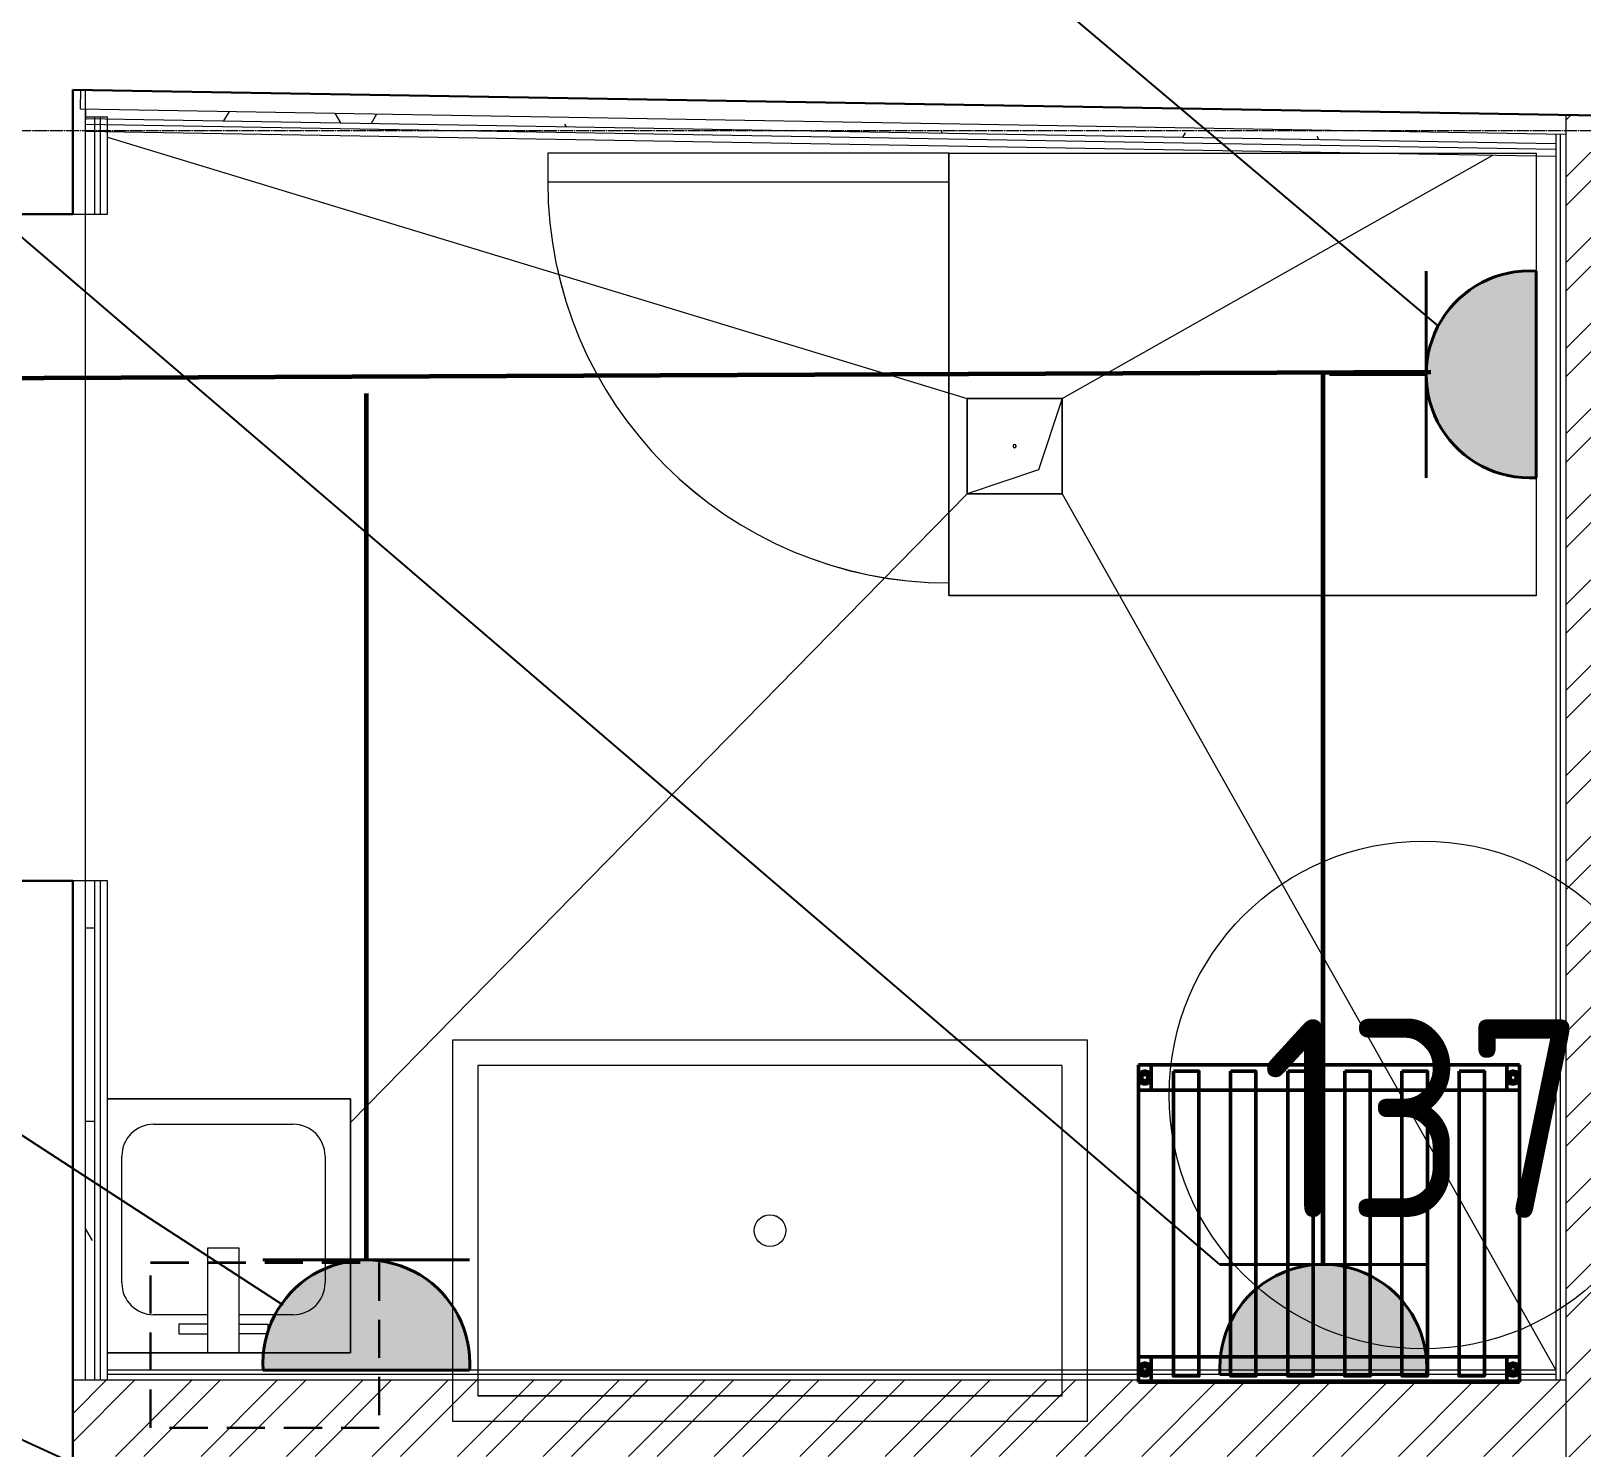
# Model space of a CAD drawing. Header units: millimetres. Extents: x -32 to 417638015, y -35 to 175284279.
# Drawn here: x 218610 to 221053, y 86238 to 88470 of the extents above; entities that cross this region are included whole.
import ezdxf
from ezdxf.enums import TextEntityAlignment as Align

# ---------------------------------------------------------------- set-up
doc = ezdxf.new("R2010")
doc.units = ezdxf.units.MM
doc.linetypes.add('ADSK_Линия сетки', pattern=[25, 20, -2.5, 0, -2.5])
doc.linetypes.add('ADSK_Штрих_ш3 п1_5', pattern=[4.5, 3, -1.5])
for name, color, linetype, lineweight in [('.', 7, 'Continuous', 40), ('_ЭМ_гофра', 5, 'Continuous', 60), ('_ЭМ_ТХ_пищеблок', 7, 'Continuous', 30), ('Аннотация', 7, 'Continuous', 18), ('Атрибут', 7, 'Continuous', 5), ('Обобщенные модели', 7, 'Continuous', 18), ('Оборудование', 7, 'Continuous', 18), ('Оборудование пищеблок', 250, 'Continuous', 5), ('Оси', 253, 'Continuous', 9), ('Перекрытие', 7, 'Continuous', 18), ('Примечания', 250, 'Continuous', 30), ('Сантехника', 7, 'Continuous', 18), ('Стены внутренние', 7, 'Continuous', 18), ('Стены несущие', 7, 'Continuous', 30), ('Стены отделка', 7, 'Continuous', 30), ('Стены штриховка', 7, 'Continuous', 9), ('ШТРИХОВКА', 252, 'Continuous', 15), ('ЭМ', 5, 'Continuous', 40), ('ЭО', 94, 'Continuous', 30)]:
    doc.layers.add(name, color=color, linetype=linetype, lineweight=lineweight)
for name, color, linetype in [('PDF __ЭМ_Надписи', 7, 'Continuous'), ('PLAN', 1, 'Continuous'), ('ЭОМ_Лотки рабочие', 5, 'Continuous')]:
    doc.layers.add(name, color=color, linetype=linetype)
doc.layers.add('Линии', color=7, linetype='Continuous', lineweight=9, true_color=0x00a600)
doc.styles.add('GOST Common', font='GOST_Common.ttf', dxfattribs={"width": 0.9, "height": 350})
doc.styles.add('ISOCPEUR', font='isocpeur.ttf', dxfattribs={"width": 0.85, "height": 275})
pattern_1 = [(0, (557.2, 188.9), (406.4, 101.6), [33.528, -271.272, 33.528, -271.272, -1625.6]), (0, (557.2, 188.9), (406.4, 101.6), [-609.6, 33.528, -576.072, 33.528, -271.272, -711.2]), (0, (557.2, 188.9), (406.4, 101.6), [-1524, 33.528, -169.672, 33.528, -474.472]), (120, (709.6, 239.7), (-291.18818, 301.15272), [33.528, -271.272, 33.528, -271.272, -1625.6]), (120, (709.6, 239.7), (-291.18818, 301.15272), [-609.6, 33.528, -576.072, 33.528, -271.272, -711.2]), (120, (709.6, 239.7), (-291.18818, 301.15272), [-1524, 33.528, -169.672, 33.528, -474.472]), (240, (760.4, 442.9), (-115.21182, -402.75272), [33.528, -271.272, 33.528, -271.272, -1625.6]), (240, (760.4, 442.9), (-115.21182, -402.75272), [-609.6, 33.528, -576.072, 33.528, -271.272, -711.2]), (240, (760.4, 442.9), (-115.21182, -402.75272), [-1524, 33.528, -169.672, 33.528, -474.472])]

# ---------------------------------------------------------------- blocks, each defined once
blk = doc.blocks.new('A$Cf2563dd5')
at = {"layer": 'Оборудование пищеблок', "color": 0}
blk.add_lwpolyline([(0, 697), (925, 697), (925, 0), (0, 0)], close=True, dxfattribs=at)
blk.add_lwpolyline([(925, 0), (1557, 0), (1557, 45), (925, 45)], dxfattribs=at)
blk.add_arc((925, 45), 632, 0, 90, dxfattribs=at)
blk = doc.blocks.new('_ЭМ_ТХ_Пищеблок')
at = {"layer": 'PLAN', "color": 8, "linetype": 'ByBlock', "lineweight": -2}
for points in [[(57159.9, 37188), (57159.9, 37228)], [(57159.9, 37228), (57179.9, 37228)], [(57179.9, 37228), (57179.9, 37188)], [(57179.9, 37228), (57739.9, 37228)], [(57179.9, 37227.9), (57739.9, 37227.9)], [(57739.9, 37188), (57739.9, 37228)], [(57739.9, 37228), (57759.9, 37228)], [(57759.9, 37228), (57759.9, 37188)], [(57169.9, 37198), (57169.3, 37198.1), (57168.6, 37198.1), (57168, 37198.2), (57167.3, 37198.4), (57166.7, 37198.6), (57166.1, 37198.8), (57165.5, 37199.1), (57164.9, 37199.4), (57164.4, 37199.7), (57163.9, 37200.1), (57163.4, 37200.5), (57162.9, 37201), (57162.4, 37201.4), (57162, 37201.9), (57161.6, 37202.5), (57161.3, 37203), (57161, 37203.6), (57160.7, 37204.2), (57160.5, 37204.9), (57160.3, 37205.5), (57160.1, 37206.1), (57160, 37206.8), (57160, 37207.4), (57159.9, 37208), (57160, 37208.7), (57160, 37209.3), (57160.1, 37210), (57160.3, 37210.6), (57160.5, 37211.2), (57160.7, 37211.9), (57161, 37212.5), (57161.3, 37213), (57161.6, 37213.6), (57162, 37214.1), (57162.4, 37214.7), (57162.9, 37215.1), (57163.4, 37215.6), (57163.9, 37216), (57164.4, 37216.4), (57164.9, 37216.7), (57165.5, 37217), (57166.1, 37217.3), (57166.7, 37217.5), (57167.3, 37217.7), (57168, 37217.8), (57168.6, 37218), (57169.3, 37218), (57169.9, 37218)], [(57169.9, 37203), (57169.6, 37203.1), (57169.3, 37203.1), (57168.9, 37203.1), (57168.6, 37203.2), (57168.3, 37203.3), (57168, 37203.4), (57167.7, 37203.6), (57167.4, 37203.7), (57167.2, 37203.9), (57166.9, 37204.1), (57166.6, 37204.3), (57166.4, 37204.5), (57166.2, 37204.7), (57166, 37205), (57165.8, 37205.3), (57165.6, 37205.5), (57165.4, 37205.8), (57165.3, 37206.1), (57165.2, 37206.4), (57165.1, 37206.8), (57165, 37207.1), (57165, 37207.4), (57164.9, 37207.7), (57164.9, 37208), (57164.9, 37208.4), (57165, 37208.7), (57165, 37209), (57165.1, 37209.3), (57165.2, 37209.6), (57165.3, 37209.9), (57165.4, 37210.3), (57165.6, 37210.5), (57165.8, 37210.8), (57166, 37211.1), (57166.2, 37211.3), (57166.4, 37211.6), (57166.6, 37211.8), (57166.9, 37212), (57167.2, 37212.2), (57167.4, 37212.4), (57167.7, 37212.5), (57168, 37212.7), (57168.3, 37212.8), (57168.6, 37212.9), (57168.9, 37212.9), (57169.3, 37213), (57169.6, 37213), (57169.9, 37213)], [(57169.9, 37218), (57170.6, 37218), (57171.3, 37218), (57171.9, 37217.8), (57172.5, 37217.7), (57173.2, 37217.5), (57173.8, 37217.3), (57174.4, 37217), (57174.9, 37216.7), (57175.5, 37216.4), (57176, 37216), (57176.5, 37215.6), (57177, 37215.1), (57177.4, 37214.7), (57177.9, 37214.1), (57178.2, 37213.6), (57178.6, 37213), (57178.9, 37212.5), (57179.2, 37211.9), (57179.4, 37211.2), (57179.6, 37210.6), (57179.7, 37210), (57179.9, 37209.3), (57179.9, 37208.7), (57179.9, 37208), (57179.9, 37207.4), (57179.9, 37206.8), (57179.7, 37206.1), (57179.6, 37205.5), (57179.4, 37204.9), (57179.2, 37204.2), (57178.9, 37203.6), (57178.6, 37203), (57178.2, 37202.5), (57177.9, 37201.9), (57177.4, 37201.4), (57177, 37201), (57176.5, 37200.5), (57176, 37200.1), (57175.5, 37199.7), (57174.9, 37199.4), (57174.4, 37199.1), (57173.8, 37198.8), (57173.2, 37198.6), (57172.5, 37198.4), (57171.9, 37198.2), (57171.3, 37198.1), (57170.6, 37198.1), (57169.9, 37198)], [(57169.9, 37213), (57170.3, 37213), (57170.6, 37213), (57170.9, 37212.9), (57171.2, 37212.9), (57171.6, 37212.8), (57171.9, 37212.7), (57172.1, 37212.5), (57172.4, 37212.4), (57172.7, 37212.2), (57173, 37212), (57173.2, 37211.8), (57173.5, 37211.6), (57173.7, 37211.3), (57173.9, 37211.1), (57174.1, 37210.8), (57174.3, 37210.5), (57174.4, 37210.3), (57174.6, 37209.9), (57174.7, 37209.6), (57174.8, 37209.3), (57174.8, 37209), (57174.9, 37208.7), (57174.9, 37208.4), (57174.9, 37208), (57174.9, 37207.7), (57174.9, 37207.4), (57174.8, 37207.1), (57174.8, 37206.8), (57174.7, 37206.4), (57174.6, 37206.1), (57174.4, 37205.8), (57174.3, 37205.5), (57174.1, 37205.3), (57173.9, 37205), (57173.7, 37204.7), (57173.5, 37204.5), (57173.2, 37204.3), (57173, 37204.1), (57172.7, 37203.9), (57172.4, 37203.7), (57172.1, 37203.6), (57171.9, 37203.4), (57171.6, 37203.3), (57171.2, 37203.2), (57170.9, 37203.1), (57170.6, 37203.1), (57170.3, 37203.1), (57169.9, 37203)], [(57215, 37217.9), (57255, 37217.9), (57255, 36738.1), (57215, 36738.1), (57215, 37217.9)], [(57305, 37217.9), (57345, 37217.9), (57345, 36738.1), (57305, 36738.1), (57305, 37217.9)], [(57394.9, 37217.9), (57434.9, 37217.9), (57434.9, 36738.1), (57394.9, 36738.1), (57394.9, 37217.9)], [(57484.9, 37217.9), (57524.9, 37217.9), (57524.9, 36738.1), (57484.9, 36738.1), (57484.9, 37217.9)], [(57574.9, 37217.9), (57614.9, 37217.9), (57614.9, 36738.1), (57574.9, 36738.1), (57574.9, 37217.9)], [(57664.9, 37217.9), (57704.9, 37217.9), (57704.9, 36738.1), (57664.9, 36738.1), (57664.9, 37217.9)], [(57749.9, 37198), (57749.3, 37198.1), (57748.6, 37198.1), (57748, 37198.2), (57747.3, 37198.4), (57746.7, 37198.6), (57746.1, 37198.8), (57745.5, 37199.1), (57744.9, 37199.4), (57744.4, 37199.7), (57743.9, 37200.1), (57743.4, 37200.5), (57742.9, 37201), (57742.4, 37201.4), (57742, 37201.9), (57741.6, 37202.5), (57741.3, 37203), (57741, 37203.6), (57740.7, 37204.2), (57740.5, 37204.9), (57740.3, 37205.5), (57740.1, 37206.1), (57740, 37206.8), (57740, 37207.4), (57739.9, 37208), (57740, 37208.7), (57740, 37209.3), (57740.1, 37210), (57740.3, 37210.6), (57740.5, 37211.2), (57740.7, 37211.9), (57741, 37212.5), (57741.3, 37213), (57741.6, 37213.6), (57742, 37214.1), (57742.4, 37214.7), (57742.9, 37215.1), (57743.4, 37215.6), (57743.9, 37216), (57744.4, 37216.4), (57744.9, 37216.7), (57745.5, 37217), (57746.1, 37217.3), (57746.7, 37217.5), (57747.3, 37217.7), (57748, 37217.8), (57748.6, 37218), (57749.3, 37218), (57749.9, 37218)], [(57749.9, 37203), (57749.6, 37203.1), (57749.3, 37203.1), (57748.9, 37203.1), (57748.6, 37203.2), (57748.3, 37203.3), (57748, 37203.4), (57747.7, 37203.6), (57747.4, 37203.7), (57747.2, 37203.9), (57746.9, 37204.1), (57746.6, 37204.3), (57746.4, 37204.5), (57746.2, 37204.7), (57746, 37205), (57745.8, 37205.3), (57745.6, 37205.5), (57745.4, 37205.8), (57745.3, 37206.1), (57745.2, 37206.4), (57745.1, 37206.8), (57745, 37207.1), (57745, 37207.4), (57744.9, 37207.7), (57744.9, 37208), (57744.9, 37208.4), (57745, 37208.7), (57745, 37209), (57745.1, 37209.3), (57745.2, 37209.6), (57745.3, 37209.9), (57745.4, 37210.3), (57745.6, 37210.5), (57745.8, 37210.8), (57746, 37211.1), (57746.2, 37211.3), (57746.4, 37211.6), (57746.6, 37211.8), (57746.9, 37212), (57747.2, 37212.2), (57747.4, 37212.4), (57747.7, 37212.5), (57748, 37212.7), (57748.3, 37212.8), (57748.6, 37212.9), (57748.9, 37212.9), (57749.3, 37213), (57749.6, 37213), (57749.9, 37213)], [(57749.9, 37218), (57750.6, 37218), (57751.3, 37218), (57751.9, 37217.8), (57752.5, 37217.7), (57753.2, 37217.5), (57753.8, 37217.3), (57754.4, 37217), (57754.9, 37216.7), (57755.5, 37216.4), (57756, 37216), (57756.5, 37215.6), (57757, 37215.1), (57757.4, 37214.7), (57757.9, 37214.1), (57758.2, 37213.6), (57758.6, 37213), (57758.9, 37212.5), (57759.2, 37211.9), (57759.4, 37211.2), (57759.6, 37210.6), (57759.7, 37210), (57759.9, 37209.3), (57759.9, 37208.7), (57759.9, 37208), (57759.9, 37207.4), (57759.9, 37206.8), (57759.7, 37206.1), (57759.6, 37205.5), (57759.4, 37204.9), (57759.2, 37204.2), (57758.9, 37203.6), (57758.6, 37203), (57758.2, 37202.5), (57757.9, 37201.9), (57757.4, 37201.4), (57757, 37201), (57756.5, 37200.5), (57756, 37200.1), (57755.5, 37199.7), (57754.9, 37199.4), (57754.4, 37199.1), (57753.8, 37198.8), (57753.2, 37198.6), (57752.5, 37198.4), (57751.9, 37198.2), (57751.3, 37198.1), (57750.6, 37198.1), (57749.9, 37198)], [(57749.9, 37213), (57750.3, 37213), (57750.6, 37213), (57750.9, 37212.9), (57751.2, 37212.9), (57751.6, 37212.8), (57751.9, 37212.7), (57752.1, 37212.5), (57752.4, 37212.4), (57752.7, 37212.2), (57753, 37212), (57753.2, 37211.8), (57753.5, 37211.6), (57753.7, 37211.3), (57753.9, 37211.1), (57754.1, 37210.8), (57754.3, 37210.5), (57754.4, 37210.3), (57754.6, 37209.9), (57754.7, 37209.6), (57754.8, 37209.3), (57754.8, 37209), (57754.9, 37208.7), (57754.9, 37208.4), (57754.9, 37208), (57754.9, 37207.7), (57754.9, 37207.4), (57754.8, 37207.1), (57754.8, 37206.8), (57754.7, 37206.4), (57754.6, 37206.1), (57754.4, 37205.8), (57754.3, 37205.5), (57754.1, 37205.3), (57753.9, 37205), (57753.7, 37204.7), (57753.5, 37204.5), (57753.2, 37204.3), (57753, 37204.1), (57752.7, 37203.9), (57752.4, 37203.7), (57752.1, 37203.6), (57751.9, 37203.4), (57751.6, 37203.3), (57751.2, 37203.2), (57750.9, 37203.1), (57750.6, 37203.1), (57750.3, 37203.1), (57749.9, 37203)], [(57179.9, 37188), (57159.9, 37188)], [(57160, 36768), (57160, 37188)], [(57739.9, 37188), (57179.9, 37188)], [(57759.9, 37188), (57739.9, 37188)], [(57759.8, 36768), (57759.8, 37188)], [(57159.9, 36728), (57159.9, 36768)], [(57159.9, 36768), (57179.9, 36768)], [(57179.9, 36768), (57179.9, 36728)], [(57179.9, 36768), (57739.9, 36768)], [(57739.9, 36768), (57759.9, 36768)], [(57739.9, 36728), (57739.9, 36768)], [(57759.9, 36768), (57759.9, 36728)], [(57169.9, 36738), (57169.3, 36738.1), (57168.6, 36738.1), (57168, 36738.2), (57167.3, 36738.4), (57166.7, 36738.6), (57166.1, 36738.8), (57165.5, 36739.1), (57164.9, 36739.4), (57164.4, 36739.7), (57163.9, 36740.1), (57163.4, 36740.5), (57162.9, 36741), (57162.4, 36741.4), (57162, 36741.9), (57161.6, 36742.5), (57161.3, 36743), (57161, 36743.6), (57160.7, 36744.2), (57160.5, 36744.9), (57160.3, 36745.5), (57160.1, 36746.1), (57160, 36746.8), (57160, 36747.4), (57159.9, 36748), (57160, 36748.7), (57160, 36749.3), (57160.1, 36750), (57160.3, 36750.6), (57160.5, 36751.2), (57160.7, 36751.9), (57161, 36752.5), (57161.3, 36753), (57161.6, 36753.6), (57162, 36754.1), (57162.4, 36754.7), (57162.9, 36755.1), (57163.4, 36755.6), (57163.9, 36756), (57164.4, 36756.4), (57164.9, 36756.7), (57165.5, 36757), (57166.1, 36757.3), (57166.7, 36757.5), (57167.3, 36757.7), (57168, 36757.8), (57168.6, 36758), (57169.3, 36758), (57169.9, 36758)], [(57169.9, 36743), (57169.6, 36743.1), (57169.3, 36743.1), (57168.9, 36743.1), (57168.6, 36743.2), (57168.3, 36743.3), (57168, 36743.4), (57167.7, 36743.6), (57167.4, 36743.7), (57167.2, 36743.9), (57166.9, 36744.1), (57166.6, 36744.3), (57166.4, 36744.5), (57166.2, 36744.7), (57166, 36745), (57165.8, 36745.3), (57165.6, 36745.5), (57165.4, 36745.8), (57165.3, 36746.1), (57165.2, 36746.4), (57165.1, 36746.8), (57165, 36747.1), (57165, 36747.4), (57164.9, 36747.7), (57164.9, 36748), (57164.9, 36748.4), (57165, 36748.7), (57165, 36749), (57165.1, 36749.3), (57165.2, 36749.6), (57165.3, 36749.9), (57165.4, 36750.3), (57165.6, 36750.5), (57165.8, 36750.8), (57166, 36751.1), (57166.2, 36751.3), (57166.4, 36751.6), (57166.6, 36751.8), (57166.9, 36752), (57167.2, 36752.2), (57167.4, 36752.4), (57167.7, 36752.5), (57168, 36752.7), (57168.3, 36752.8), (57168.6, 36752.9), (57168.9, 36752.9), (57169.3, 36753), (57169.6, 36753), (57169.9, 36753)], [(57169.9, 36758), (57170.6, 36758), (57171.3, 36758), (57171.9, 36757.8), (57172.5, 36757.7), (57173.2, 36757.5), (57173.8, 36757.3), (57174.4, 36757), (57174.9, 36756.7), (57175.5, 36756.4), (57176, 36756), (57176.5, 36755.6), (57177, 36755.1), (57177.4, 36754.7), (57177.9, 36754.1), (57178.2, 36753.6), (57178.6, 36753), (57178.9, 36752.5), (57179.2, 36751.9), (57179.4, 36751.2), (57179.6, 36750.6), (57179.7, 36750), (57179.9, 36749.3), (57179.9, 36748.7), (57179.9, 36748), (57179.9, 36747.4), (57179.9, 36746.8), (57179.7, 36746.1), (57179.6, 36745.5), (57179.4, 36744.9), (57179.2, 36744.2), (57178.9, 36743.6), (57178.6, 36743), (57178.2, 36742.5), (57177.9, 36741.9), (57177.4, 36741.4), (57177, 36741), (57176.5, 36740.5), (57176, 36740.1), (57175.5, 36739.7), (57174.9, 36739.4), (57174.4, 36739.1), (57173.8, 36738.8), (57173.2, 36738.6), (57172.5, 36738.4), (57171.9, 36738.2), (57171.3, 36738.1), (57170.6, 36738.1), (57169.9, 36738)], [(57169.9, 36753), (57170.3, 36753), (57170.6, 36753), (57170.9, 36752.9), (57171.2, 36752.9), (57171.6, 36752.8), (57171.9, 36752.7), (57172.1, 36752.5), (57172.4, 36752.4), (57172.7, 36752.2), (57173, 36752), (57173.2, 36751.8), (57173.5, 36751.6), (57173.7, 36751.3), (57173.9, 36751.1), (57174.1, 36750.8), (57174.3, 36750.5), (57174.4, 36750.3), (57174.6, 36749.9), (57174.7, 36749.6), (57174.8, 36749.3), (57174.8, 36749), (57174.9, 36748.7), (57174.9, 36748.4), (57174.9, 36748), (57174.9, 36747.7), (57174.9, 36747.4), (57174.8, 36747.1), (57174.8, 36746.8), (57174.7, 36746.4), (57174.6, 36746.1), (57174.4, 36745.8), (57174.3, 36745.5), (57174.1, 36745.3), (57173.9, 36745), (57173.7, 36744.7), (57173.5, 36744.5), (57173.2, 36744.3), (57173, 36744.1), (57172.7, 36743.9), (57172.4, 36743.7), (57172.1, 36743.6), (57171.9, 36743.4), (57171.6, 36743.3), (57171.2, 36743.2), (57170.9, 36743.1), (57170.6, 36743.1), (57170.3, 36743.1), (57169.9, 36743)], [(57749.9, 36738), (57749.3, 36738.1), (57748.6, 36738.1), (57748, 36738.2), (57747.3, 36738.4), (57746.7, 36738.6), (57746.1, 36738.8), (57745.5, 36739.1), (57744.9, 36739.4), (57744.4, 36739.7), (57743.9, 36740.1), (57743.4, 36740.5), (57742.9, 36741), (57742.4, 36741.4), (57742, 36741.9), (57741.6, 36742.5), (57741.3, 36743), (57741, 36743.6), (57740.7, 36744.2), (57740.5, 36744.9), (57740.3, 36745.5), (57740.1, 36746.1), (57740, 36746.8), (57740, 36747.4), (57739.9, 36748), (57740, 36748.7), (57740, 36749.3), (57740.1, 36750), (57740.3, 36750.6), (57740.5, 36751.2), (57740.7, 36751.9), (57741, 36752.5), (57741.3, 36753), (57741.6, 36753.6), (57742, 36754.1), (57742.4, 36754.7), (57742.9, 36755.1), (57743.4, 36755.6), (57743.9, 36756), (57744.4, 36756.4), (57744.9, 36756.7), (57745.5, 36757), (57746.1, 36757.3), (57746.7, 36757.5), (57747.3, 36757.7), (57748, 36757.8), (57748.6, 36758), (57749.3, 36758), (57749.9, 36758)], [(57749.9, 36743), (57749.6, 36743.1), (57749.3, 36743.1), (57748.9, 36743.1), (57748.6, 36743.2), (57748.3, 36743.3), (57748, 36743.4), (57747.7, 36743.6), (57747.4, 36743.7), (57747.2, 36743.9), (57746.9, 36744.1), (57746.6, 36744.3), (57746.4, 36744.5), (57746.2, 36744.7), (57746, 36745), (57745.8, 36745.3), (57745.6, 36745.5), (57745.4, 36745.8), (57745.3, 36746.1), (57745.2, 36746.4), (57745.1, 36746.8), (57745, 36747.1), (57745, 36747.4), (57744.9, 36747.7), (57744.9, 36748), (57744.9, 36748.4), (57745, 36748.7), (57745, 36749), (57745.1, 36749.3), (57745.2, 36749.6), (57745.3, 36749.9), (57745.4, 36750.3), (57745.6, 36750.5), (57745.8, 36750.8), (57746, 36751.1), (57746.2, 36751.3), (57746.4, 36751.6), (57746.6, 36751.8), (57746.9, 36752), (57747.2, 36752.2), (57747.4, 36752.4), (57747.7, 36752.5), (57748, 36752.7), (57748.3, 36752.8), (57748.6, 36752.9), (57748.9, 36752.9), (57749.3, 36753), (57749.6, 36753), (57749.9, 36753)], [(57749.9, 36758), (57750.6, 36758), (57751.3, 36758), (57751.9, 36757.8), (57752.5, 36757.7), (57753.2, 36757.5), (57753.8, 36757.3), (57754.4, 36757), (57754.9, 36756.7), (57755.5, 36756.4), (57756, 36756), (57756.5, 36755.6), (57757, 36755.1), (57757.4, 36754.7), (57757.9, 36754.1), (57758.2, 36753.6), (57758.6, 36753), (57758.9, 36752.5), (57759.2, 36751.9), (57759.4, 36751.2), (57759.6, 36750.6), (57759.7, 36750), (57759.9, 36749.3), (57759.9, 36748.7), (57759.9, 36748), (57759.9, 36747.4), (57759.9, 36746.8), (57759.7, 36746.1), (57759.6, 36745.5), (57759.4, 36744.9), (57759.2, 36744.2), (57758.9, 36743.6), (57758.6, 36743), (57758.2, 36742.5), (57757.9, 36741.9), (57757.4, 36741.4), (57757, 36741), (57756.5, 36740.5), (57756, 36740.1), (57755.5, 36739.7), (57754.9, 36739.4), (57754.4, 36739.1), (57753.8, 36738.8), (57753.2, 36738.6), (57752.5, 36738.4), (57751.9, 36738.2), (57751.3, 36738.1), (57750.6, 36738.1), (57749.9, 36738)], [(57749.9, 36753), (57750.3, 36753), (57750.6, 36753), (57750.9, 36752.9), (57751.2, 36752.9), (57751.6, 36752.8), (57751.9, 36752.7), (57752.1, 36752.5), (57752.4, 36752.4), (57752.7, 36752.2), (57753, 36752), (57753.2, 36751.8), (57753.5, 36751.6), (57753.7, 36751.3), (57753.9, 36751.1), (57754.1, 36750.8), (57754.3, 36750.5), (57754.4, 36750.3), (57754.6, 36749.9), (57754.7, 36749.6), (57754.8, 36749.3), (57754.8, 36749), (57754.9, 36748.7), (57754.9, 36748.4), (57754.9, 36748), (57754.9, 36747.7), (57754.9, 36747.4), (57754.8, 36747.1), (57754.8, 36746.8), (57754.7, 36746.4), (57754.6, 36746.1), (57754.4, 36745.8), (57754.3, 36745.5), (57754.1, 36745.3), (57753.9, 36745), (57753.7, 36744.7), (57753.5, 36744.5), (57753.2, 36744.3), (57753, 36744.1), (57752.7, 36743.9), (57752.4, 36743.7), (57752.1, 36743.6), (57751.9, 36743.4), (57751.6, 36743.3), (57751.2, 36743.2), (57750.9, 36743.1), (57750.6, 36743.1), (57750.3, 36743.1), (57749.9, 36743)], [(57179.9, 36728), (57159.9, 36728)], [(57739.9, 36728.1), (57179.9, 36728.1)], [(57739.9, 36728), (57179.9, 36728)], [(57759.9, 36728), (57739.9, 36728)]]:
    blk.add_lwpolyline(points, dxfattribs=at)
at = {"layer": 'Оборудование', "color": 8, "linetype": 'ADSK_Штрих_ш3 п1_5', "lineweight": 30, "ltscale": 20}
for p, q in [((55604, 36656.4), (55604, 36916.4)), ((55604, 36916.4), (55964, 36916.4)), ((55964, 36916.4), (55964, 36656.4)), ((55964, 36656.4), (55604, 36656.4))]:
    blk.add_line(p, q, dxfattribs=at)
at = {"layer": 'Оборудование', "color": 8}
blk.add_lwpolyline([(56079.5, 37266.9), (56079.5, 36666.9), (57079.5, 36666.9), (57079.5, 37266.9), (56079.5, 37266.9)], dxfattribs=at)
blk.add_lwpolyline([(56119.5, 37226.9), (56119.5, 36706.9), (57039.5, 36706.9), (57039.5, 37226.9)], close=True, dxfattribs=at)
blk.add_circle((56579.5, 36966.9), 25, dxfattribs=at)
at = {"layer": 'Примечания', "color": 8, "lineweight": 13, "rotation": 180}
blk.add_blockref('A$Cf2563dd5', (57786.5, 38664.1), dxfattribs=at)
at = {"layer": 'Атрибут', "color": 8, "style": 'ISOCPEUR', "width": 0.85}
blk.add_attdef('№_ПОЗИЦИИ', text='', height=150, rotation=90, dxfattribs=at).set_placement((58331.7, 39155.2), align=Align.MIDDLE_CENTER)
blk = doc.blocks.new('ТХ пищеблок....')
at = {"layer": 'PLAN', "color": 8, "linetype": 'ByBlock', "lineweight": -2}
for points in [[(4494.6, 21855.9), (4494.6, 21895.9)], [(4494.6, 21895.9), (4514.6, 21895.9)], [(4514.6, 21895.9), (4514.6, 21855.9)], [(4514.6, 21895.9), (5074.6, 21895.9)], [(4514.6, 21895.8), (5074.6, 21895.8)], [(5074.6, 21855.9), (5074.6, 21895.9)], [(5074.6, 21895.9), (5094.6, 21895.9)], [(5094.6, 21895.9), (5094.6, 21855.9)], [(4504.6, 21865.9), (4504, 21865.9), (4503.3, 21866), (4502.7, 21866.1), (4502, 21866.2), (4501.4, 21866.4), (4500.8, 21866.7), (4500.2, 21866.9), (4499.6, 21867.2), (4499.1, 21867.6), (4498.6, 21868), (4498.1, 21868.4), (4497.6, 21868.8), (4497.1, 21869.3), (4496.7, 21869.8), (4496.3, 21870.3), (4496, 21870.9), (4495.7, 21871.5), (4495.4, 21872.1), (4495.2, 21872.7), (4495, 21873.3), (4494.8, 21874), (4494.7, 21874.6), (4494.7, 21875.3), (4494.6, 21875.9), (4494.7, 21876.5), (4494.7, 21877.2), (4494.8, 21877.8), (4495, 21878.5), (4495.2, 21879.1), (4495.4, 21879.7), (4495.7, 21880.3), (4496, 21880.9), (4496.3, 21881.5), (4496.7, 21882), (4497.1, 21882.5), (4497.6, 21883), (4498.1, 21883.4), (4498.6, 21883.8), (4499.1, 21884.2), (4499.6, 21884.6), (4500.2, 21884.9), (4500.8, 21885.1), (4501.4, 21885.4), (4502, 21885.6), (4502.7, 21885.7), (4503.3, 21885.8), (4504, 21885.9), (4504.6, 21885.9)], [(4504.6, 21870.9), (4504.3, 21870.9), (4504, 21870.9), (4503.7, 21871), (4503.3, 21871.1), (4503, 21871.2), (4502.7, 21871.3), (4502.4, 21871.4), (4502.1, 21871.6), (4501.9, 21871.7), (4501.6, 21871.9), (4501.4, 21872.1), (4501.1, 21872.4), (4500.9, 21872.6), (4500.7, 21872.9), (4500.5, 21873.1), (4500.3, 21873.4), (4500.2, 21873.7), (4500, 21874), (4499.9, 21874.3), (4499.8, 21874.6), (4499.7, 21874.9), (4499.7, 21875.3), (4499.7, 21875.6), (4499.6, 21875.9), (4499.7, 21876.2), (4499.7, 21876.5), (4499.7, 21876.9), (4499.8, 21877.2), (4499.9, 21877.5), (4500, 21877.8), (4500.2, 21878.1), (4500.3, 21878.4), (4500.5, 21878.7), (4500.7, 21879), (4500.9, 21879.2), (4501.1, 21879.4), (4501.4, 21879.7), (4501.6, 21879.9), (4501.9, 21880.1), (4502.1, 21880.2), (4502.4, 21880.4), (4502.7, 21880.5), (4503, 21880.6), (4503.3, 21880.7), (4503.7, 21880.8), (4504, 21880.9), (4504.3, 21880.9), (4504.6, 21880.9)], [(4504.6, 21885.9), (4505.3, 21885.9), (4506, 21885.8), (4506.6, 21885.7), (4507.3, 21885.6), (4507.9, 21885.4), (4508.5, 21885.1), (4509.1, 21884.9), (4509.6, 21884.6), (4510.2, 21884.2), (4510.7, 21883.8), (4511.2, 21883.4), (4511.7, 21883), (4512.1, 21882.5), (4512.6, 21882), (4513, 21881.5), (4513.3, 21880.9), (4513.6, 21880.3), (4513.9, 21879.7), (4514.1, 21879.1), (4514.3, 21878.5), (4514.5, 21877.8), (4514.6, 21877.2), (4514.6, 21876.5), (4514.6, 21875.9), (4514.6, 21875.3), (4514.6, 21874.6), (4514.5, 21874), (4514.3, 21873.3), (4514.1, 21872.7), (4513.9, 21872.1), (4513.6, 21871.5), (4513.3, 21870.9), (4513, 21870.3), (4512.6, 21869.8), (4512.1, 21869.3), (4511.7, 21868.8), (4511.2, 21868.4), (4510.7, 21868), (4510.2, 21867.6), (4509.6, 21867.2), (4509.1, 21866.9), (4508.5, 21866.7), (4507.9, 21866.4), (4507.3, 21866.2), (4506.6, 21866.1), (4506, 21866), (4505.3, 21865.9), (4504.6, 21865.9)], [(4504.6, 21880.9), (4505, 21880.9), (4505.3, 21880.9), (4505.6, 21880.8), (4505.9, 21880.7), (4506.3, 21880.6), (4506.6, 21880.5), (4506.9, 21880.4), (4507.1, 21880.2), (4507.4, 21880.1), (4507.7, 21879.9), (4507.9, 21879.7), (4508.2, 21879.4), (4508.4, 21879.2), (4508.6, 21879), (4508.8, 21878.7), (4509, 21878.4), (4509.1, 21878.1), (4509.3, 21877.8), (4509.4, 21877.5), (4509.5, 21877.2), (4509.5, 21876.9), (4509.6, 21876.5), (4509.6, 21876.2), (4509.6, 21875.9), (4509.6, 21875.6), (4509.6, 21875.3), (4509.5, 21874.9), (4509.5, 21874.6), (4509.4, 21874.3), (4509.3, 21874), (4509.1, 21873.7), (4509, 21873.4), (4508.8, 21873.1), (4508.6, 21872.9), (4508.4, 21872.6), (4508.2, 21872.4), (4507.9, 21872.1), (4507.7, 21871.9), (4507.4, 21871.7), (4507.1, 21871.6), (4506.9, 21871.4), (4506.6, 21871.3), (4506.3, 21871.2), (4505.9, 21871.1), (4505.6, 21871), (4505.3, 21870.9), (4505, 21870.9), (4504.6, 21870.9)], [(4549.7, 21885.8), (4589.7, 21885.8), (4589.7, 21406), (4549.7, 21406), (4549.7, 21885.8)], [(4639.7, 21885.8), (4679.7, 21885.8), (4679.7, 21406), (4639.7, 21406), (4639.7, 21885.8)], [(4729.7, 21885.8), (4769.7, 21885.8), (4769.7, 21406), (4729.7, 21406), (4729.7, 21885.8)], [(4819.6, 21885.8), (4859.6, 21885.8), (4859.6, 21406), (4819.6, 21406), (4819.6, 21885.8)], [(4909.6, 21885.8), (4949.6, 21885.8), (4949.6, 21406), (4909.6, 21406), (4909.6, 21885.8)], [(4999.6, 21885.8), (5039.6, 21885.8), (5039.6, 21406), (4999.6, 21406), (4999.6, 21885.8)], [(5084.6, 21865.9), (5084, 21865.9), (5083.3, 21866), (5082.7, 21866.1), (5082, 21866.2), (5081.4, 21866.4), (5080.8, 21866.7), (5080.2, 21866.9), (5079.6, 21867.2), (5079.1, 21867.6), (5078.6, 21868), (5078.1, 21868.4), (5077.6, 21868.8), (5077.1, 21869.3), (5076.7, 21869.8), (5076.3, 21870.3), (5076, 21870.9), (5075.7, 21871.5), (5075.4, 21872.1), (5075.2, 21872.7), (5075, 21873.3), (5074.8, 21874), (5074.7, 21874.6), (5074.7, 21875.3), (5074.6, 21875.9), (5074.7, 21876.5), (5074.7, 21877.2), (5074.8, 21877.8), (5075, 21878.5), (5075.2, 21879.1), (5075.4, 21879.7), (5075.7, 21880.3), (5076, 21880.9), (5076.3, 21881.5), (5076.7, 21882), (5077.1, 21882.5), (5077.6, 21883), (5078.1, 21883.4), (5078.6, 21883.8), (5079.1, 21884.2), (5079.6, 21884.6), (5080.2, 21884.9), (5080.8, 21885.1), (5081.4, 21885.4), (5082, 21885.6), (5082.7, 21885.7), (5083.3, 21885.8), (5084, 21885.9), (5084.6, 21885.9)], [(5084.6, 21870.9), (5084.3, 21870.9), (5084, 21870.9), (5083.7, 21871), (5083.3, 21871.1), (5083, 21871.2), (5082.7, 21871.3), (5082.4, 21871.4), (5082.1, 21871.6), (5081.9, 21871.7), (5081.6, 21871.9), (5081.4, 21872.1), (5081.1, 21872.4), (5080.9, 21872.6), (5080.7, 21872.9), (5080.5, 21873.1), (5080.3, 21873.4), (5080.2, 21873.7), (5080, 21874), (5079.9, 21874.3), (5079.8, 21874.6), (5079.7, 21874.9), (5079.7, 21875.3), (5079.7, 21875.6), (5079.6, 21875.9), (5079.7, 21876.2), (5079.7, 21876.5), (5079.7, 21876.9), (5079.8, 21877.2), (5079.9, 21877.5), (5080, 21877.8), (5080.2, 21878.1), (5080.3, 21878.4), (5080.5, 21878.7), (5080.7, 21879), (5080.9, 21879.2), (5081.1, 21879.4), (5081.4, 21879.7), (5081.6, 21879.9), (5081.9, 21880.1), (5082.1, 21880.2), (5082.4, 21880.4), (5082.7, 21880.5), (5083, 21880.6), (5083.3, 21880.7), (5083.7, 21880.8), (5084, 21880.9), (5084.3, 21880.9), (5084.6, 21880.9)], [(5084.6, 21885.9), (5085.3, 21885.9), (5086, 21885.8), (5086.6, 21885.7), (5087.3, 21885.6), (5087.9, 21885.4), (5088.5, 21885.1), (5089.1, 21884.9), (5089.6, 21884.6), (5090.2, 21884.2), (5090.7, 21883.8), (5091.2, 21883.4), (5091.7, 21883), (5092.1, 21882.5), (5092.6, 21882), (5093, 21881.5), (5093.3, 21880.9), (5093.6, 21880.3), (5093.9, 21879.7), (5094.1, 21879.1), (5094.3, 21878.5), (5094.5, 21877.8), (5094.6, 21877.2), (5094.6, 21876.5), (5094.6, 21875.9), (5094.6, 21875.3), (5094.6, 21874.6), (5094.5, 21874), (5094.3, 21873.3), (5094.1, 21872.7), (5093.9, 21872.1), (5093.6, 21871.5), (5093.3, 21870.9), (5093, 21870.3), (5092.6, 21869.8), (5092.1, 21869.3), (5091.7, 21868.8), (5091.2, 21868.4), (5090.7, 21868), (5090.2, 21867.6), (5089.6, 21867.2), (5089.1, 21866.9), (5088.5, 21866.7), (5087.9, 21866.4), (5087.3, 21866.2), (5086.6, 21866.1), (5086, 21866), (5085.3, 21865.9), (5084.6, 21865.9)], [(5084.6, 21880.9), (5085, 21880.9), (5085.3, 21880.9), (5085.6, 21880.8), (5085.9, 21880.7), (5086.3, 21880.6), (5086.6, 21880.5), (5086.9, 21880.4), (5087.1, 21880.2), (5087.4, 21880.1), (5087.7, 21879.9), (5087.9, 21879.7), (5088.2, 21879.4), (5088.4, 21879.2), (5088.6, 21879), (5088.8, 21878.7), (5089, 21878.4), (5089.1, 21878.1), (5089.3, 21877.8), (5089.4, 21877.5), (5089.5, 21877.2), (5089.5, 21876.9), (5089.6, 21876.5), (5089.6, 21876.2), (5089.6, 21875.9), (5089.6, 21875.6), (5089.6, 21875.3), (5089.5, 21874.9), (5089.5, 21874.6), (5089.4, 21874.3), (5089.3, 21874), (5089.1, 21873.7), (5089, 21873.4), (5088.8, 21873.1), (5088.6, 21872.9), (5088.4, 21872.6), (5088.2, 21872.4), (5087.9, 21872.1), (5087.7, 21871.9), (5087.4, 21871.7), (5087.1, 21871.6), (5086.9, 21871.4), (5086.6, 21871.3), (5086.3, 21871.2), (5085.9, 21871.1), (5085.6, 21871), (5085.3, 21870.9), (5085, 21870.9), (5084.6, 21870.9)], [(4514.6, 21855.9), (4494.6, 21855.9)], [(4494.7, 21435.9), (4494.7, 21855.9)], [(5074.6, 21855.9), (4514.6, 21855.9)], [(5094.6, 21855.9), (5074.6, 21855.9)], [(5094.5, 21435.9), (5094.5, 21855.9)], [(4494.6, 21395.9), (4494.6, 21435.9)], [(4494.6, 21435.9), (4514.6, 21435.9)], [(4504.6, 21405.9), (4504, 21405.9), (4503.3, 21406), (4502.7, 21406.1), (4502, 21406.2), (4501.4, 21406.4), (4500.8, 21406.7), (4500.2, 21406.9), (4499.6, 21407.2), (4499.1, 21407.6), (4498.6, 21408), (4498.1, 21408.4), (4497.6, 21408.8), (4497.1, 21409.3), (4496.7, 21409.8), (4496.3, 21410.3), (4496, 21410.9), (4495.7, 21411.5), (4495.4, 21412.1), (4495.2, 21412.7), (4495, 21413.3), (4494.8, 21414), (4494.7, 21414.6), (4494.7, 21415.3), (4494.6, 21415.9), (4494.7, 21416.5), (4494.7, 21417.2), (4494.8, 21417.8), (4495, 21418.5), (4495.2, 21419.1), (4495.4, 21419.7), (4495.7, 21420.3), (4496, 21420.9), (4496.3, 21421.5), (4496.7, 21422), (4497.1, 21422.5), (4497.6, 21423), (4498.1, 21423.4), (4498.6, 21423.8), (4499.1, 21424.2), (4499.6, 21424.6), (4500.2, 21424.9), (4500.8, 21425.1), (4501.4, 21425.4), (4502, 21425.6), (4502.7, 21425.7), (4503.3, 21425.8), (4504, 21425.9), (4504.6, 21425.9)], [(4504.6, 21425.9), (4505.3, 21425.9), (4506, 21425.8), (4506.6, 21425.7), (4507.3, 21425.6), (4507.9, 21425.4), (4508.5, 21425.1), (4509.1, 21424.9), (4509.6, 21424.6), (4510.2, 21424.2), (4510.7, 21423.8), (4511.2, 21423.4), (4511.7, 21423), (4512.1, 21422.5), (4512.6, 21422), (4513, 21421.5), (4513.3, 21420.9), (4513.6, 21420.3), (4513.9, 21419.7), (4514.1, 21419.1), (4514.3, 21418.5), (4514.5, 21417.8), (4514.6, 21417.2), (4514.6, 21416.5), (4514.6, 21415.9), (4514.6, 21415.3), (4514.6, 21414.6), (4514.5, 21414), (4514.3, 21413.3), (4514.1, 21412.7), (4513.9, 21412.1), (4513.6, 21411.5), (4513.3, 21410.9), (4513, 21410.3), (4512.6, 21409.8), (4512.1, 21409.3), (4511.7, 21408.8), (4511.2, 21408.4), (4510.7, 21408), (4510.2, 21407.6), (4509.6, 21407.2), (4509.1, 21406.9), (4508.5, 21406.7), (4507.9, 21406.4), (4507.3, 21406.2), (4506.6, 21406.1), (4506, 21406), (4505.3, 21405.9), (4504.6, 21405.9)], [(4514.6, 21435.9), (4514.6, 21395.9)], [(4514.6, 21435.9), (5074.6, 21435.9)], [(5074.6, 21435.9), (5094.6, 21435.9)], [(5074.6, 21395.9), (5074.6, 21435.9)], [(5084.6, 21405.9), (5084, 21405.9), (5083.3, 21406), (5082.7, 21406.1), (5082, 21406.2), (5081.4, 21406.4), (5080.8, 21406.7), (5080.2, 21406.9), (5079.6, 21407.2), (5079.1, 21407.6), (5078.6, 21408), (5078.1, 21408.4), (5077.6, 21408.8), (5077.1, 21409.3), (5076.7, 21409.8), (5076.3, 21410.3), (5076, 21410.9), (5075.7, 21411.5), (5075.4, 21412.1), (5075.2, 21412.7), (5075, 21413.3), (5074.8, 21414), (5074.7, 21414.6), (5074.7, 21415.3), (5074.6, 21415.9), (5074.7, 21416.5), (5074.7, 21417.2), (5074.8, 21417.8), (5075, 21418.5), (5075.2, 21419.1), (5075.4, 21419.7), (5075.7, 21420.3), (5076, 21420.9), (5076.3, 21421.5), (5076.7, 21422), (5077.1, 21422.5), (5077.6, 21423), (5078.1, 21423.4), (5078.6, 21423.8), (5079.1, 21424.2), (5079.6, 21424.6), (5080.2, 21424.9), (5080.8, 21425.1), (5081.4, 21425.4), (5082, 21425.6), (5082.7, 21425.7), (5083.3, 21425.8), (5084, 21425.9), (5084.6, 21425.9)], [(5084.6, 21425.9), (5085.3, 21425.9), (5086, 21425.8), (5086.6, 21425.7), (5087.3, 21425.6), (5087.9, 21425.4), (5088.5, 21425.1), (5089.1, 21424.9), (5089.6, 21424.6), (5090.2, 21424.2), (5090.7, 21423.8), (5091.2, 21423.4), (5091.7, 21423), (5092.1, 21422.5), (5092.6, 21422), (5093, 21421.5), (5093.3, 21420.9), (5093.6, 21420.3), (5093.9, 21419.7), (5094.1, 21419.1), (5094.3, 21418.5), (5094.5, 21417.8), (5094.6, 21417.2), (5094.6, 21416.5), (5094.6, 21415.9), (5094.6, 21415.3), (5094.6, 21414.6), (5094.5, 21414), (5094.3, 21413.3), (5094.1, 21412.7), (5093.9, 21412.1), (5093.6, 21411.5), (5093.3, 21410.9), (5093, 21410.3), (5092.6, 21409.8), (5092.1, 21409.3), (5091.7, 21408.8), (5091.2, 21408.4), (5090.7, 21408), (5090.2, 21407.6), (5089.6, 21407.2), (5089.1, 21406.9), (5088.5, 21406.7), (5087.9, 21406.4), (5087.3, 21406.2), (5086.6, 21406.1), (5086, 21406), (5085.3, 21405.9), (5084.6, 21405.9)], [(5094.6, 21435.9), (5094.6, 21395.9)], [(4504.6, 21410.9), (4504.3, 21410.9), (4504, 21410.9), (4503.7, 21411), (4503.3, 21411.1), (4503, 21411.2), (4502.7, 21411.3), (4502.4, 21411.4), (4502.1, 21411.6), (4501.9, 21411.7), (4501.6, 21411.9), (4501.4, 21412.1), (4501.1, 21412.4), (4500.9, 21412.6), (4500.7, 21412.9), (4500.5, 21413.1), (4500.3, 21413.4), (4500.2, 21413.7), (4500, 21414), (4499.9, 21414.3), (4499.8, 21414.6), (4499.7, 21414.9), (4499.7, 21415.3), (4499.7, 21415.6), (4499.6, 21415.9), (4499.7, 21416.2), (4499.7, 21416.5), (4499.7, 21416.9), (4499.8, 21417.2), (4499.9, 21417.5), (4500, 21417.8), (4500.2, 21418.1), (4500.3, 21418.4), (4500.5, 21418.7), (4500.7, 21419), (4500.9, 21419.2), (4501.1, 21419.4), (4501.4, 21419.7), (4501.6, 21419.9), (4501.9, 21420.1), (4502.1, 21420.2), (4502.4, 21420.4), (4502.7, 21420.5), (4503, 21420.6), (4503.3, 21420.7), (4503.7, 21420.8), (4504, 21420.9), (4504.3, 21420.9), (4504.6, 21420.9)], [(4504.6, 21420.9), (4505, 21420.9), (4505.3, 21420.9), (4505.6, 21420.8), (4505.9, 21420.7), (4506.3, 21420.6), (4506.6, 21420.5), (4506.9, 21420.4), (4507.1, 21420.2), (4507.4, 21420.1), (4507.7, 21419.9), (4507.9, 21419.7), (4508.2, 21419.4), (4508.4, 21419.2), (4508.6, 21419), (4508.8, 21418.7), (4509, 21418.4), (4509.1, 21418.1), (4509.3, 21417.8), (4509.4, 21417.5), (4509.5, 21417.2), (4509.5, 21416.9), (4509.6, 21416.5), (4509.6, 21416.2), (4509.6, 21415.9), (4509.6, 21415.6), (4509.6, 21415.3), (4509.5, 21414.9), (4509.5, 21414.6), (4509.4, 21414.3), (4509.3, 21414), (4509.1, 21413.7), (4509, 21413.4), (4508.8, 21413.1), (4508.6, 21412.9), (4508.4, 21412.6), (4508.2, 21412.4), (4507.9, 21412.1), (4507.7, 21411.9), (4507.4, 21411.7), (4507.1, 21411.6), (4506.9, 21411.4), (4506.6, 21411.3), (4506.3, 21411.2), (4505.9, 21411.1), (4505.6, 21411), (4505.3, 21410.9), (4505, 21410.9), (4504.6, 21410.9)], [(5084.6, 21410.9), (5084.3, 21410.9), (5084, 21410.9), (5083.7, 21411), (5083.3, 21411.1), (5083, 21411.2), (5082.7, 21411.3), (5082.4, 21411.4), (5082.1, 21411.6), (5081.9, 21411.7), (5081.6, 21411.9), (5081.4, 21412.1), (5081.1, 21412.4), (5080.9, 21412.6), (5080.7, 21412.9), (5080.5, 21413.1), (5080.3, 21413.4), (5080.2, 21413.7), (5080, 21414), (5079.9, 21414.3), (5079.8, 21414.6), (5079.7, 21414.9), (5079.7, 21415.3), (5079.7, 21415.6), (5079.6, 21415.9), (5079.7, 21416.2), (5079.7, 21416.5), (5079.7, 21416.9), (5079.8, 21417.2), (5079.9, 21417.5), (5080, 21417.8), (5080.2, 21418.1), (5080.3, 21418.4), (5080.5, 21418.7), (5080.7, 21419), (5080.9, 21419.2), (5081.1, 21419.4), (5081.4, 21419.7), (5081.6, 21419.9), (5081.9, 21420.1), (5082.1, 21420.2), (5082.4, 21420.4), (5082.7, 21420.5), (5083, 21420.6), (5083.3, 21420.7), (5083.7, 21420.8), (5084, 21420.9), (5084.3, 21420.9), (5084.6, 21420.9)], [(5084.6, 21420.9), (5085, 21420.9), (5085.3, 21420.9), (5085.6, 21420.8), (5085.9, 21420.7), (5086.3, 21420.6), (5086.6, 21420.5), (5086.9, 21420.4), (5087.1, 21420.2), (5087.4, 21420.1), (5087.7, 21419.9), (5087.9, 21419.7), (5088.2, 21419.4), (5088.4, 21419.2), (5088.6, 21419), (5088.8, 21418.7), (5089, 21418.4), (5089.1, 21418.1), (5089.3, 21417.8), (5089.4, 21417.5), (5089.5, 21417.2), (5089.5, 21416.9), (5089.6, 21416.5), (5089.6, 21416.2), (5089.6, 21415.9), (5089.6, 21415.6), (5089.6, 21415.3), (5089.5, 21414.9), (5089.5, 21414.6), (5089.4, 21414.3), (5089.3, 21414), (5089.1, 21413.7), (5089, 21413.4), (5088.8, 21413.1), (5088.6, 21412.9), (5088.4, 21412.6), (5088.2, 21412.4), (5087.9, 21412.1), (5087.7, 21411.9), (5087.4, 21411.7), (5087.1, 21411.6), (5086.9, 21411.4), (5086.6, 21411.3), (5086.3, 21411.2), (5085.9, 21411.1), (5085.6, 21411), (5085.3, 21410.9), (5085, 21410.9), (5084.6, 21410.9)], [(4514.6, 21395.9), (4494.6, 21395.9)], [(5074.6, 21396), (4514.6, 21396)], [(5074.6, 21395.9), (4514.6, 21395.9)], [(5094.6, 21395.9), (5074.6, 21395.9)]]:
    blk.add_lwpolyline(points, dxfattribs=at)
at = {"layer": 'Оборудование', "color": 8, "linetype": 'ADSK_Штрих_ш3 п1_5', "lineweight": 30, "ltscale": 20}
for p, q in [((2938.7, 21324.3), (2938.7, 21584.3)), ((2938.7, 21584.3), (3298.7, 21584.3)), ((3298.7, 21584.3), (3298.7, 21324.3)), ((3298.7, 21324.3), (2938.7, 21324.3))]:
    blk.add_line(p, q, dxfattribs=at)
at = {"layer": 'Оборудование', "color": 8}
blk.add_lwpolyline([(3414.3, 21934.8), (3414.3, 21334.8), (4414.3, 21334.8), (4414.3, 21934.8), (3414.3, 21934.8)], dxfattribs=at)
blk.add_lwpolyline([(3454.3, 21894.8), (3454.3, 21374.8), (4374.3, 21374.8), (4374.3, 21894.8)], close=True, dxfattribs=at)
blk.add_circle((3914.3, 21634.8), 25, dxfattribs=at)
at = {"layer": 'Примечания', "color": 8, "lineweight": 13, "rotation": 180}
blk.add_blockref('A$Cf2563dd5', (5121.2, 23332), dxfattribs=at)
blk = doc.blocks.new('1 этаж')
at = {"layer": 'Стены внутренние', "lineweight": 9}
h = blk.add_hatch(dxfattribs=at)
h.set_pattern_fill('FP_12', color=8, style=0, pattern_type=2)
h.set_pattern_definition(pattern_1)
h.paths.add_polyline_path([(51843.631, 36713.807), (51843.827, 36728.806), (49558.085, 36767.465), (49558.085, 36752.463), (51809.299, 36714.388)])
h = blk.add_hatch(dxfattribs=at)
h.set_pattern_fill('FP_12', color=8, style=0, pattern_type=2)
h.set_pattern_definition(pattern_1)
h.paths.add_polyline_path([(49558.085, 34694.682), (49565.585, 34694.682), (49565.585, 34701.082), (49573.085, 34701.082), (49573.085, 35551.902), (49558.085, 35551.902), (49558.085, 34701.082)])
h.paths.add_polyline_path([(49573.085, 36601.902), (49573.085, 36732.207), (49558.085, 36732.46), (49558.085, 36601.902)])
at = {"layer": 'Стены штриховка'}
h = blk.add_hatch(dxfattribs=at)
h.set_pattern_fill('ANSI32', color=8, scale=10)
h.set_pattern_definition([(45, (-31496.66, 188.9), (-67.35192, 67.35192), []), (45, (-31451.76, 188.9), (-67.35192, 67.35192), [])])
h.paths.add_polyline_path([(52009.727, 36756.005), (51889.727, 36758.034), (51889.727, 33327.305), (52009.727, 33327.305)])
h.paths.add_polyline_path([(51889.727, 34752.838), (51882.778, 34765.182), (49538.085, 34765.182), (49538.085, 34645.182), (51889.727, 34645.182)])
h.paths.add_polyline_path([(51889.727, 34495.182), (49538.085, 34495.182), (49538.085, 34375.182), (51889.727, 34375.182)])
at = {"layer": 'Линии', "color": 8}
blk.add_circle((51665.169, 35214.418), 400, dxfattribs=at)
at = {"layer": 'Обобщенные модели', "color": 8}
for p, q in [((50946.648, 36161.63), (50946.648, 36311.63)), ((50946.648, 36311.63), (51096.648, 36311.63)), ((51096.648, 36311.63), (51059.148, 36199.13)), ((51096.648, 36311.63), (51096.648, 36161.63)), ((51059.148, 36199.13), (50946.648, 36161.63)), ((51096.648, 36161.63), (50946.648, 36161.63))]:
    blk.add_line(p, q, dxfattribs=at)
for start, end in [(0, 180), (120, 180), (180, 0), (240, 345), (15, 90)]:
    blk.add_arc((51021.648, 36236.63), 2.5, start, end, dxfattribs=at)
at = {"layer": 'Оси', "color": 8, "linetype": 'ADSK_Линия сетки'}
blk.add_line((-9557.528, 36733.902), (56672.201, 36733.902), dxfattribs=at)
at = {"layer": 'Перекрытие', "color": 8}
for p, q in [((49593.085, 36723.258), (50946.648, 36311.63)), ((51096.648, 36311.63), (51774.934, 36694.966)), ((49558.085, 35551.902), (49558.085, 36601.902)), ((51096.648, 36311.63), (50946.648, 36311.63)), ((50946.648, 36311.63), (50946.648, 36161.63)), ((51096.648, 36161.63), (51096.648, 36311.63)), ((50946.648, 36161.63), (49975.502, 35171.122)), ((50946.648, 36161.63), (51096.648, 36161.63)), ((51096.648, 36161.63), (51873.827, 34781.082))]:
    blk.add_line(p, q, dxfattribs=at)
at = {"layer": 'Сантехника', "color": 8}
for p, q in [((49975.502, 35208.316), (49593.085, 35208.316)), ((49593.085, 35208.316), (49975.502, 35208.316)), ((49975.502, 34808.316), (49975.502, 35208.316)), ((49975.502, 35208.316), (49975.502, 34808.316)), ((49665.503, 35168.317), (49885.502, 35168.317)), ((49615.503, 34918.316), (49615.503, 35118.317)), ((49935.502, 35118.317), (49935.502, 34918.316)), ((49750.502, 34973.329), (49750.502, 34808.316)), ((49800.502, 34973.329), (49750.502, 34973.329)), ((49800.502, 34808.316), (49800.502, 34973.329)), ((49750.502, 34868.316), (49665.503, 34868.316)), ((49885.502, 34868.316), (49800.502, 34868.316)), ((49705.502, 34853.316), (49705.502, 34838.316)), ((49750.502, 34853.316), (49705.502, 34853.316)), ((49705.502, 34838.316), (49750.502, 34838.316)), ((49800.502, 34853.316), (49845.502, 34853.316)), ((49845.502, 34838.316), (49800.502, 34838.316)), ((49845.502, 34853.316), (49845.502, 34838.316)), ((49593.085, 34808.316), (49975.502, 34808.316)), ((49975.502, 34808.316), (49593.085, 34808.316))]:
    blk.add_line(p, q, dxfattribs=at)
for centre, start, end in [((49665.503, 35118.317), 90, 180), ((49885.502, 35118.317), 0, 90), ((49665.503, 34918.316), 180, 270), ((49885.502, 34918.316), 270, 0)]:
    blk.add_arc(centre, 50, start, end, dxfattribs=at)
at = {"layer": 'Стены несущие', "color": 8}
for p, q in [((49538.085, 36797.808), (49538.085, 36601.902)), ((49538.085, 36797.808), (53497.855, 36730.836)), ((49028.085, 36601.902), (49538.085, 36601.902)), ((49538.085, 35551.902), (49028.085, 35551.902)), ((49538.085, 31143.902), (49538.085, 35551.902))]:
    blk.add_line(p, q, dxfattribs=at)
at = {"layer": 'Стены отделка', "color": 8, "lineweight": 9}
for p, q in [((49558.085, 36797.808), (49538.085, 36797.808)), ((49550.223, 36797.603), (49549.715, 36767.607)), ((53058.792, 36738.262), (49550.223, 36797.603)), ((49558.085, 36754.682), (49558.085, 36797.808)), ((49549.715, 36767.607), (51889.727, 36728.03)), ((49558.085, 36767.465), (49557.493, 36732.47)), ((49593.085, 36754.682), (49558.085, 36754.682)), ((49593.085, 36601.902), (49593.085, 36754.682)), ((51889.727, 36758.542), (51889.727, 33327.305)), ((49557.493, 36732.47), (51873.827, 36693.294)), ((51873.827, 36728.537), (51873.827, 34765.182)), ((49538.085, 36601.902), (49593.085, 36601.902)), ((49593.085, 35551.902), (49538.085, 35551.902)), ((49593.085, 34765.182), (49593.085, 35551.902)), ((51889.727, 34765.182), (49538.085, 34765.182)), ((51873.827, 34781.082), (49593.085, 34781.082))]:
    blk.add_line(p, q, dxfattribs=at)
at = {"layer": 'Стены штриховка', "color": 8}
for p, q in [((49557.68, 36743.469), (51873.827, 36704.295)), ((49557.832, 36752.468), (51873.827, 36713.297)), ((49558.085, 36601.902), (49558.085, 36754.682)), ((49573.085, 36601.902), (49573.085, 36754.682)), ((49582.085, 36601.902), (49582.085, 36754.682)), ((51880.727, 36728.537), (51880.727, 34765.182)), ((49558.085, 34765.182), (49558.085, 35551.902)), ((49573.085, 34765.182), (49573.085, 35551.902)), ((49582.085, 34765.182), (49582.085, 35551.902)), ((51873.827, 34774.182), (49593.085, 34774.182))]:
    blk.add_line(p, q, dxfattribs=at)
at = {"layer": 'ЭОМ_Лотки рабочие'}
blk.add_blockref('ТХ пищеблок....', (46722.058, 13366.044), dxfattribs=at)
at = {"layer": 'Аннотация', "color": 8, "lineweight": 9, "insert": (51665.169, 35177.47), "char_height": 312.5, "width": 520.21112, "attachment_point": 5, "line_spacing_factor": 1.022766, "style": 'GOST Common'}
blk.add_mtext('137', dxfattribs=at)
blk = doc.blocks.new('Розетка IP54')
at = {"layer": '.'}
h = blk.add_hatch(color=5, dxfattribs=at)
h.dxf.hatch_style = 1
h.paths.add_polyline_path([(551667.1, -101006.5), (551667.1, -101180), (551829.8, -101180, 0.433155)])
h.paths.add_polyline_path([(551667.1, -101006.5, 0.433155), (551504.3, -101180), (551667.1, -101180)])
at = {"layer": 'ЭМ', "color": 5}
for p, q in [((551667.1, -101006.5), (551667.1, -100854.1)), ((551504.3, -101006.5), (551829.8, -101006.5)), ((551504.3, -101180), (551829.8, -101180))]:
    blk.add_line(p, q, dxfattribs=at)
blk.add_arc((551667.1, -101169.6), 163.1, 356.3196, 183.6804, dxfattribs=at)

msp = doc.modelspace()

# ---------------------------------------------------------------- linework, layer by layer
at = {"layer": '_ЭМ_гофра', "linetype": 'ByBlock'}
for points in [[(217538.2, 87918.6), (220814.5, 87932.7)], [(220645.2, 86527), (220645.2, 87928.8)], [(219138, 86533.9), (219138, 87898.9)]]:
    msp.add_lwpolyline(points, dxfattribs=at)
at = {"layer": 'PDF __ЭМ_Надписи', "lineweight": 25}
for points in [[(220826.1, 88005.2), (213017.1, 94599.2), (209837.9, 94599.2)], [(220482.5, 86527), (212856.3, 93067.3), (209372.2, 93067.3)], [(219007.2, 86462.7), (212970.5, 90387), (208322.3, 90387)], [(219274.3, 85938.6), (211996.8, 89282), (209566.9, 89282)]]:
    msp.add_lwpolyline(points, dxfattribs=at)

# ---------------------------------------------------------------- block references
at = {"layer": '_ЭМ_ТХ_пищеблок', "lineweight": 50}
msp.add_blockref('_ЭМ_ТХ_Пищеблок', (163194.2, 49613.2), dxfattribs=at)
at = {"layer": 'ШТРИХОВКА'}
msp.add_blockref('1 этаж', (169137.4, 51579.3), dxfattribs=at)
at = {"layer": 'ЭО', "rotation": 90}
msp.add_blockref('Розетка IP54', (119800.7, -463738.2), dxfattribs=at)
at = {"layer": 'ЭО'}
for p in [(-332529.1, 187540.4), (-331021.9, 187533.5)]:
    msp.add_blockref('Розетка IP54', p, dxfattribs=at)

doc.saveas('drawing.dxf')
